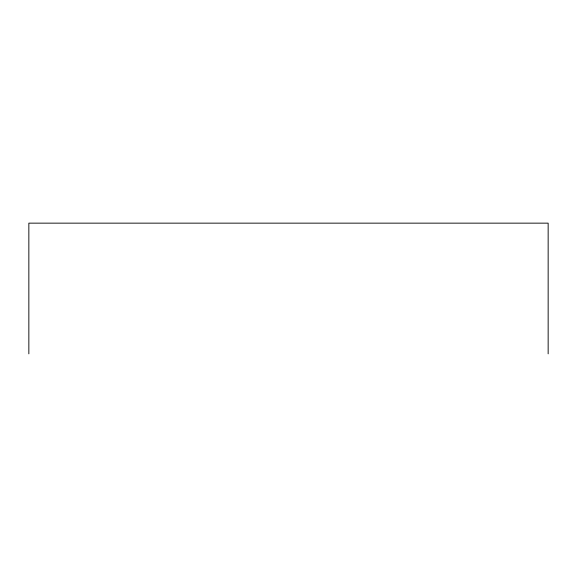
<?xml version="1.0" encoding="UTF-8"?>
<svg xmlns="http://www.w3.org/2000/svg" width="577" height="577" viewBox="0 0 577 577"><rect width="100%" height="100%" fill="white"/><g stroke="black" fill="none" stroke-linecap="round" stroke-linejoin="round"><path stroke-width="0.87" d="M548.15 353.852L548.15 223.148L28.85 223.148L28.85 353.852"/></g></svg>
